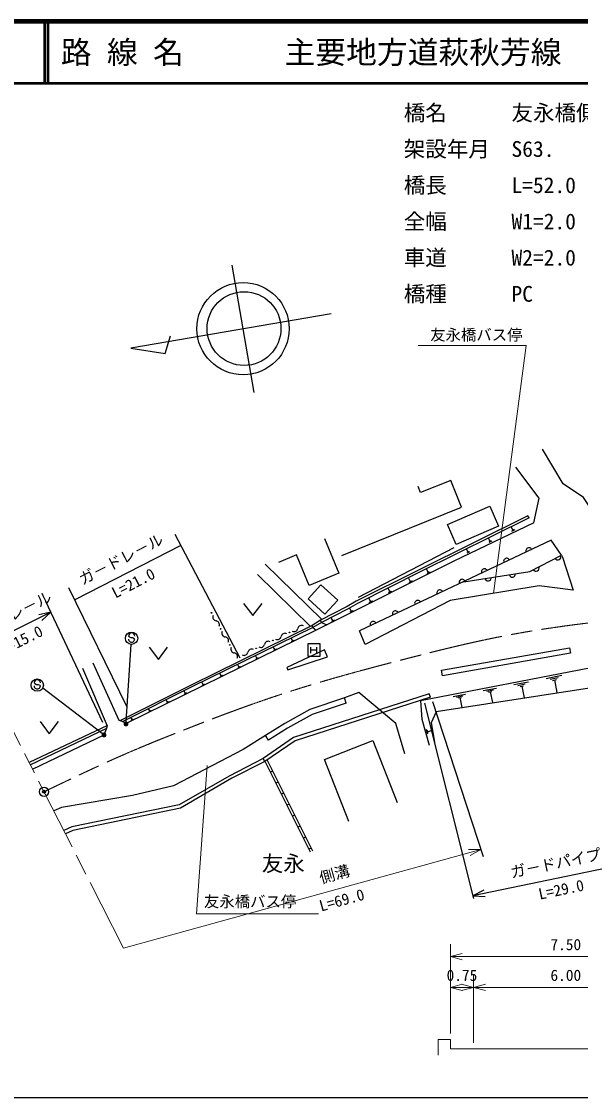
# Model space of a CAD drawing. Units: millimetres, scale not verified, with parts at other scales. Extents: x 40000 to 680000, y 20000 to 380000.
# Drawn here: x 173997 to 264813, y 205000 to 380000 of the extents above; entities that cross this region are included whole.
import ezdxf
from ezdxf.enums import TextEntityAlignment as Align

# ---------------------------------------------------------------- set-up
doc = ezdxf.new("R2010")
doc.units = ezdxf.units.MM
doc.header["$LTSCALE"] = 1000
doc.header["$PDMODE"] = 32
doc.header["$PDSIZE"] = 500
doc.linetypes.add('CHAIN', pattern=[18.5, 12, -1.5, 3.5, -1.5])
for name, color, linetype, lineweight in [('M-BGD', 7, 'Continuous', 25), ('M-BMK', 2, 'CHAIN', 13), ('M-BMK-SRVR', 3, 'Continuous', 25), ('M-STR-HTXT', 7, 'Continuous', 13), ('M-STR-STRC', 7, 'Continuous', 25), ('M-TTL', 2, 'Continuous', 140), ('M-TTL-BAND', 7, 'Continuous', 25), ('M-TTL-LINE', 7, 'Continuous', 50)]:
    doc.layers.add(name, color=color, linetype=linetype, lineweight=lineweight)
doc.layers.add('M-TTL-TXT', color=7, linetype='Continuous')
doc.styles.add('@ＭＳ ゴシック', font='')
doc.styles.add('ＭＳ ゴシック', font='')
doc.styles.get('@ＭＳ ゴシック').set_extended_font_data('@MS Gothic')
doc.styles.get('ＭＳ ゴシック').set_extended_font_data('MS Gothic')

msp = doc.modelspace()

# ---------------------------------------------------------------- hatches: boundary and pattern name
at = {"layer": 'M-STR-STRC'}
for points in [[(190945, 265362), (191015, 265364), (191083, 265377), (191148, 265403), (191207, 265439), (191260, 265485), (191303, 265539), (191337, 265600), (191359, 265666), (191370, 265735), (191368, 265805), (191355, 265873), (191329, 265938), (191293, 265998), (191247, 266050), (191193, 266094), (191131, 266127), (191065, 266150), (190996, 266160), (190927, 266159), (190858, 266145), (190793, 266120), (190734, 266083), (190681, 266037), (190638, 265983), (190604, 265922), (190582, 265856), (190571, 265787), (190573, 265717), (190587, 265649), (190612, 265584), (190648, 265524), (190694, 265472), (190749, 265428), (190810, 265395), (190876, 265372)], [(187707, 263723), (187745, 263782), (187771, 263847), (187786, 263915), (187789, 263984), (187780, 264054), (187758, 264120), (187726, 264182), (187683, 264237), (187632, 264284), (187573, 264321), (187508, 264348), (187440, 264362), (187371, 264365), (187301, 264356), (187235, 264335), (187173, 264302), (187118, 264260), (187071, 264208), (187034, 264149), (187007, 264085), (186993, 264017), (186990, 263947), (186999, 263878), (187020, 263812), (187053, 263750), (187095, 263695), (187147, 263648), (187206, 263610), (187270, 263584), (187338, 263569), (187408, 263566), (187477, 263575), (187544, 263597), (187605, 263629), (187660, 263672)]]:
    msp.add_hatch(color=256, dxfattribs=at).paths.add_polyline_path(points)

# ---------------------------------------------------------------- linework, layer by layer
at = {"layer": 'M-BGD'}
for p, q in [((211787, 319653), (208213, 340347)), ((224289, 332467), (191741, 326847)), ((197341, 325982), (198212, 328853)), ((191741, 326847), (197341, 325982)), ((243186, 298178), (250062, 301164)), ((250062, 301164), (251469, 297922)), ((256458, 299261), (256285, 299607)), ((244594, 294936), (243186, 298178)), ((251469, 297922), (244594, 294936)), ((253833, 297292), (253618, 297738)), ((250106, 295484), (249908, 295893)), ((254166, 297315), (253608, 297046)), ((253999, 297304), (253721, 297169)), ((253903, 297326), (253764, 297259)), ((244220, 294420), (228690, 286343)), ((260061, 295621), (228918, 280884)), ((246528, 293748), (246347, 294123)), ((250411, 295505), (249899, 295258)), ((250258, 295494), (250003, 295371)), ((250170, 295515), (250042, 295453)), ((246807, 293767), (246339, 293541)), ((246667, 293758), (246433, 293645)), ((246586, 293776), (246469, 293720)), ((222784, 282735), (213607, 291715)), ((240065, 290412), (239830, 290883)), ((220949, 281617), (212347, 290085)), ((237163, 288955), (236924, 289433)), ((237521, 288985), (236924, 288687)), ((237342, 288970), (237043, 288821)), ((237237, 288993), (237088, 288918)), ((240419, 290441), (239830, 290147)), ((240242, 290426), (239947, 290279)), ((240139, 290448), (239992, 290375)), ((220563, 286095), (222626, 288369)), ((222626, 288369), (225364, 285884)), ((233815, 287272), (233572, 287757)), ((234179, 287302), (233572, 286999)), ((233997, 287287), (233693, 287135)), ((233890, 287310), (233739, 287234)), ((210076, 285367), (211576, 283367)), ((211576, 283367), (213076, 285367)), ((223301, 283611), (220563, 286095)), ((225364, 285884), (223301, 283611)), ((230688, 285705), (230444, 286193)), ((231054, 285735), (230444, 285430)), ((230871, 285720), (230566, 285568)), ((230764, 285743), (230611, 285667)), ((227557, 284147), (227357, 284547)), ((227858, 284172), (227357, 283922)), ((227707, 284159), (227457, 284034)), ((227620, 284178), (227495, 284115)), ((222562, 282622), (221205, 281743)), ((222739, 282277), (221343, 281461)), ((223600, 281882), (221854, 281018)), ((222739, 282277), (222562, 282622)), ((222739, 282277), (223600, 281882)), ((224530, 282590), (224334, 282982)), ((224824, 282614), (224334, 282370)), ((224677, 282602), (224432, 282480)), ((224591, 282621), (224468, 282559)), ((221343, 281461), (221205, 281743)), ((221343, 281461), (221854, 281018)), ((215113, 277873), (214925, 278253)), ((218279, 279336), (217812, 279106)), ((217999, 279315), (217815, 279689)), ((218139, 279325), (217905, 279210)), ((218058, 279343), (217941, 279286)), ((194725, 278247), (196225, 276247)), ((196225, 276247), (197725, 278247)), ((212215, 276447), (212008, 276867)), ((215398, 277895), (214922, 277660)), ((215255, 277884), (215017, 277766)), ((215172, 277902), (215053, 277843)), ((242217, 274487), (263015, 278135)), ((263171, 277249), (242372, 273600)), ((263015, 278135), (263171, 277249)), ((189860, 266304), (185616, 275631)), ((209595, 275040), (209128, 274810)), ((209315, 275019), (209131, 275393)), ((209455, 275030), (209222, 274914)), ((209374, 275048), (209257, 274990)), ((212529, 276472), (212005, 276213)), ((212372, 276459), (212110, 276330)), ((212281, 276479), (212150, 276415)), ((206700, 273615), (206217, 273378)), ((206411, 273593), (206221, 273979)), ((206556, 273604), (206314, 273485)), ((206471, 273623), (206351, 273563)), ((242372, 273600), (242217, 274487)), ((259220, 273168), (261782, 273666)), ((259911, 273036), (261192, 273285)), ((203806, 272184), (203306, 271937)), ((203507, 272161), (203310, 272561)), ((203656, 272172), (203406, 272049)), ((203569, 272192), (203444, 272130)), ((248993, 271178), (251163, 271600)), ((249578, 271067), (250663, 271278)), ((254012, 272155), (256375, 272614)), ((254649, 272033), (255830, 272263)), ((254990, 271854), (255581, 271969)), ((255286, 271912), (255653, 270021)), ((260281, 272842), (260921, 272967)), ((260601, 272904), (261000, 270855)), ((197695, 269307), (197513, 269678)), ((200871, 270760), (200409, 270532)), ((200594, 270738), (200412, 271108)), ((200733, 270749), (200502, 270635)), ((200652, 270767), (200537, 270710)), ((226753, 269142), (226468, 269995)), ((240426, 270092), (240243, 270657)), ((244155, 270237), (246140, 270624)), ((244690, 270135), (245683, 270328)), ((244977, 269985), (245473, 270082)), ((245225, 270033), (245534, 268445)), ((249891, 270902), (250434, 271008)), ((250162, 270955), (250500, 269219)), ((195092, 267889), (194642, 267667)), ((194823, 267868), (194646, 268228)), ((194958, 267878), (194733, 267767)), ((194879, 267895), (194767, 267840)), ((197973, 269329), (197509, 269100)), ((197834, 269318), (197602, 269204)), ((197753, 269336), (197637, 269279)), ((240751, 269407), (249001, 244189)), ((177008, 266139), (178508, 264139)), ((178508, 264139), (180008, 266139)), ((192230, 266477), (191778, 266254)), ((191960, 266456), (191782, 266817)), ((192095, 266466), (191869, 266355)), ((192016, 266484), (191903, 266428)), ((187946, 265501), (175225, 259491)), ((175412, 259122), (187842, 265051)), ((240025, 264112), (239807, 264869)), ((240046, 264323), (239937, 264701)), ((240094, 264439), (240040, 264628)), ((240067, 264534), (240672, 264708)), ((214123, 263107), (213639, 263866)), ((213537, 259623), (213248, 260145)), ((213534, 259688), (220894, 244937)), ((213892, 259867), (221252, 245116)), ((214785, 258077), (214427, 257899)), ((215678, 256288), (215320, 256109)), ((216571, 254498), (216213, 254319)), ((217464, 252708), (217106, 252530)), ((218357, 250919), (217999, 250740)), ((219250, 249129), (218892, 248951)), ((220142, 247340), (219785, 247161)), ((221035, 245550), (220677, 245371))]:
    msp.add_line(p, q, dxfattribs=at)
for points in [[(269690, 295904), (265298, 302589), (262014, 304792), (258621, 310437)], [(257247, 298468), (258097, 302483), (254287, 307539)], [(226025, 293152), (245484, 301023), (243729, 305363), (238837, 303385), (238444, 304356)], [(256285, 299607), (238603, 290817), (228387, 285709), (226887, 284836), (222562, 282622)], [(256458, 299261), (238776, 290471), (228571, 285368), (227072, 284497), (222739, 282277)], [(257247, 298468), (244261, 292207), (223600, 281882)], [(223204, 295893), (225557, 290266), (220758, 288260), (218676, 293239), (215731, 292008)], [(245840, 288891), (256578, 290573), (261717, 293218), (260061, 295621)], [(261717, 293218), (261896, 292904), (263615, 287530), (258078, 288218), (243660, 285830), (229819, 278660), (228918, 280884)], [(221854, 281018), (191111, 265862), (189860, 266304)], [(221205, 281743), (201655, 272127), (189959, 266269)], [(221343, 281461), (201795, 271846), (190371, 266124)], [(175782, 258396), (187422, 263995), (187985, 265410), (183968, 274773)], [(280124, 262935), (275829, 267578), (273882, 269369), (270386, 271995), (267847, 273995), (266282, 274847), (238842, 269510), (239022, 266508), (240233, 262306)], [(279376, 262495), (273011, 267921), (266255, 271572), (241386, 267697), (240551, 265947), (241113, 262817)], [(240243, 270657), (218178, 263524), (213248, 260145)], [(240426, 270092), (218443, 262986), (213537, 259623)], [(226468, 269995), (220862, 268119), (216759, 265852), (213639, 263866)], [(236277, 260897), (234816, 265801), (228782, 270861), (226468, 269995)], [(226753, 269142), (221225, 267291), (217219, 265078), (214123, 263107)], [(213639, 263866), (209998, 261587), (198681, 255671), (192036, 254115), (180483, 252139), (179232, 251610)], [(227189, 249911), (223247, 259989), (231062, 263046), (235005, 252968)], [(213248, 260145), (207737, 257285), (199628, 252604), (182157, 249001), (180863, 248401)], [(213537, 259623), (208183, 256911), (199837, 252038), (182345, 248431), (181114, 247860)]]:
    msp.add_lwpolyline(points, dxfattribs=at)
msp.add_lwpolyline([(223708, 276649), (223234, 277807), (217084, 274940), (217265, 274530)], close=True, dxfattribs=at)
for centre, radius in [((209993, 330042), 7500), ((210150, 330060), 6000), ((204867, 283830), 50), ((206344, 281219), 50), ((217543, 280638), 50), ((207821, 278608), 50), ((214836, 279347), 50), ((212128, 278055), 50)]:
    msp.add_circle(centre, radius, dxfattribs=at)
for centre, radius, start, end in [((256445, 293910), 500, 25.32364, 205.32364), ((252830, 292199), 500, 25.32364, 205.32364), ((261140, 292921), 500, 207.23358, 27.23358), ((249214, 290488), 500, 25.32364, 205.32364), ((257584, 291090), 500, 207.23358, 27.23358), ((245598, 288777), 500, 25.32364, 205.32364), ((249792, 289510), 500, 188.89919, 8.89919), ((253744, 290129), 500, 188.89919, 8.89919), ((241983, 287066), 500, 25.32364, 205.32364), ((238367, 285355), 500, 25.32364, 205.32364), ((234752, 283645), 500, 25.32364, 205.32364), ((205686, 283144), 625, 156.36485, 262.62506), ((205526, 281904), 625, 336.36485, 82.62506), ((219510, 281161), 625, 62.37354, 168.63374), ((231136, 281934), 500, 25.32364, 205.32364), ((207163, 280533), 625, 156.36485, 262.62506), ((216802, 279869), 625, 62.37354, 168.63374), ((218285, 281407), 625, 242.37354, 348.63374), ((207003, 279293), 625, 336.36485, 82.62506), ((212869, 278824), 625, 242.37354, 348.63374), ((214095, 278578), 625, 62.37354, 168.63374), ((215577, 280116), 625, 242.37354, 348.63374), ((208640, 277922), 625, 156.36485, 262.62506), ((208480, 276682), 625, 336.36485, 82.62506), ((210162, 277532), 625, 242.37354, 348.63374), ((211387, 277286), 625, 62.37354, 168.63374)]:
    msp.add_arc(centre, radius, start, end, dxfattribs=at)
at = {"layer": 'M-BMK'}
msp.add_line((190587, 229275), (167590, 274509), dxfattribs=at)
msp.add_open_spline([(399036, 274515), (385602, 277332), (381695, 277895), (370506, 279614), (346780, 283260), (333269, 284594), (309265, 284753), (294329, 284853), (285924, 284394), (271078, 282754), (258437, 281357), (251350, 280159), (239029, 277008), (224398, 273266), (216189, 270977), (202130, 265464), (192409, 261652), (188998, 260187), (177650, 254721)], degree=3, knots=[0, 0, 0, 0, 1, 1, 1, 2, 2, 2, 3, 3, 3, 4, 4, 4, 5, 5, 5, 6, 6, 6, 6], dxfattribs=at)
at = {"layer": 'M-BMK-SRVR'}
msp.add_circle((177650, 254721), 750, dxfattribs=at)
msp.add_point((177650, 254721), dxfattribs=at)
msp.add_point((177650, 254721), dxfattribs=at)
at = {"layer": 'M-STR-HTXT'}
for p, q in [((248619, 245356), (190587, 229275)), ((248619, 245356), (246619, 245339)), ((246896, 244341), (248619, 245356)), ((243682, 215409), (243682, 229909)), ((245613, 228426), (243682, 227909)), ((243682, 227909), (281182, 227909)), ((243682, 227909), (245613, 227391)), ((247432, 213909), (247432, 224909)), ((245613, 223426), (243682, 222909)), ((243682, 222909), (247432, 222909)), ((243682, 222909), (245613, 222391)), ((247432, 222909), (245500, 223426)), ((245500, 222391), (247432, 222909)), ((249363, 223426), (247432, 222909)), ((247432, 222909), (277432, 222909)), ((247432, 222909), (249363, 222391)), ((241682, 214409), (243682, 214409)), ((241682, 214409), (241682, 211909)), ((243682, 212909), (243682, 214409)), ((243682, 212909), (247432, 212909)), ((247432, 212909), (277432, 212909))]:
    msp.add_line(p, q, dxfattribs=at)
for points in [[(250692, 286994), (255994, 327308), (238417, 327308)], [(204169, 258995), (202452, 234856), (222224, 234856)]]:
    msp.add_lwpolyline(points, dxfattribs=at)
at = {"layer": 'M-STR-STRC'}
for p, q in [((209496, 276430), (198958, 296593)), ((199898, 294795), (182668, 285939)), ((191145, 268462), (181708, 287917)), ((187220, 265981), (177941, 285685)), ((178775, 283913), (167361, 278230)), ((178775, 283913), (176815, 283516)), ((177277, 282589), (178775, 283913)), ((191382, 280060), (191488, 279923)), ((190996, 266160), (191804, 278662)), ((191488, 279923), (191733, 279811)), ((191733, 279811), (192033, 279809)), ((192033, 279809), (192278, 279670)), ((192278, 279670), (192378, 279552)), ((222502, 278763), (220502, 278763)), ((220502, 278763), (220502, 276763)), ((221002, 277263), (221002, 278263)), ((222002, 277263), (222002, 278263)), ((222502, 276763), (222502, 278763)), ((220502, 276763), (222502, 276763)), ((222002, 277763), (221002, 277763)), ((176063, 272444), (176169, 272308)), ((176169, 272308), (176414, 272196)), ((176414, 272196), (176714, 272194)), ((176714, 272194), (176959, 272055)), ((176959, 272055), (177059, 271937)), ((187071, 264208), (177430, 271558)), ((239492, 269121), (247454, 237367)), ((275242, 243582), (247341, 237817)), ((249128, 238715), (247341, 237817)), ((247341, 237817), (249338, 237701))]:
    msp.add_line(p, q, dxfattribs=at)
for centre in [(191879, 279681), (176560, 272065)]:
    msp.add_circle(centre, 1000, dxfattribs=at)
for centre, start, end in [((191882, 280056), 359.55488, 179.55488), ((191878, 279556), 179.55488, 359.55488), ((176559, 271940), 179.55488, 359.55488), ((176563, 272440), 359.55488, 179.55488)]:
    msp.add_arc(centre, 500, start, end, dxfattribs=at)
at = {"layer": 'M-TTL'}
msp.add_line((680000, 380000), (40000, 380000), dxfattribs=at)
at = {"layer": 'M-TTL-BAND'}
msp.add_line((40000, 205000), (579000, 205000), dxfattribs=at)
at = {"layer": 'M-TTL-LINE'}
for p, q in [((177750, 380000), (177750, 370000)), ((178250, 380000), (178250, 370000)), ((40000, 370000), (680000, 370000))]:
    msp.add_line(p, q, dxfattribs=at)

# ---------------------------------------------------------------- texts
at = {"layer": 'M-BGD', "style": 'ＭＳ ゴシック'}
msp.add_text('友永', height=2566, dxfattribs=at).set_placement((216532, 243050), align=Align.MIDDLE_CENTER)
at = {"layer": 'M-STR-HTXT', "style": 'ＭＳ ゴシック'}
for s, p in [('橋名\u3000\u3000\u3000友永橋側道橋', (236102, 363106)), ('架設年月\u3000S63.', (236102, 357215)), ('橋長\u3000\u3000\u3000L=52.0', (236102, 351324)), ('全幅\u3000\u3000\u3000W1=2.0', (236102, 345433)), ('車道\u3000\u3000\u3000W2=2.0', (236102, 339542)), ('橋種\u3000\u3000\u3000PC', (236102, 333651))]:
    msp.add_text(s, height=2566, dxfattribs=at).set_placement(p, align=Align.BOTTOM_LEFT)
for p in [(247895, 329043), (211137, 236873)]:
    msp.add_text('友永橋バス停', height=1833, dxfattribs=at).set_placement(p, align=Align.MIDDLE_CENTER)
msp.add_text('側溝', height=1833, rotation=15.488, dxfattribs=at).set_placement((225252, 239918), align=Align.BOTTOM_CENTER)
at = {"layer": 'M-STR-HTXT', "style": '@ＭＳ ゴシック'}
msp.add_text('L=69.0', height=1833, rotation=15.488, dxfattribs=at).set_placement((225787, 237991), align=Align.TOP_CENTER)
at = {"layer": 'M-STR-HTXT', "style": 'ＭＳ ゴシック'}
for s, p in [('7.50', (262432, 228409)), ('0.75', (245557, 223409)), ('6.00', (262432, 223409))]:
    msp.add_text(s, height=1833, dxfattribs=at).set_placement(p, align=Align.BOTTOM_CENTER)
at = {"layer": 'M-STR-STRC', "style": 'ＭＳ ゴシック'}
for s, rotation, p in [('ガ－ドレ－ル', 27.201, (190826, 291256)), ('ガ－ドレ－ル', 26.469, (172623, 281967)), ('ガ－ドパイプ', 11.674, (261089, 241679))]:
    msp.add_text(s, height=1833, rotation=rotation, dxfattribs=at).set_placement(p, align=Align.BOTTOM_CENTER)
at = {"layer": 'M-STR-STRC', "style": '@ＭＳ ゴシック'}
for s, rotation, p in [('L=21.0', 27.201, (191740, 289478)), ('L=15.0', 26.469, (173514, 280177)), ('L=29.0', 11.674, (261494, 239720))]:
    msp.add_text(s, height=1833, rotation=rotation, dxfattribs=at).set_placement(p, align=Align.TOP_CENTER)
at = {"layer": 'M-TTL-TXT', "style": 'ＭＳ ゴシック'}
for s, p in [('路 線 名', (180380, 375000)), ('主要地方道萩秋芳線', (216734, 375000))]:
    msp.add_text(s, height=3666, dxfattribs=at).set_placement(p, align=Align.MIDDLE_LEFT)

doc.saveas('drawing.dxf')
